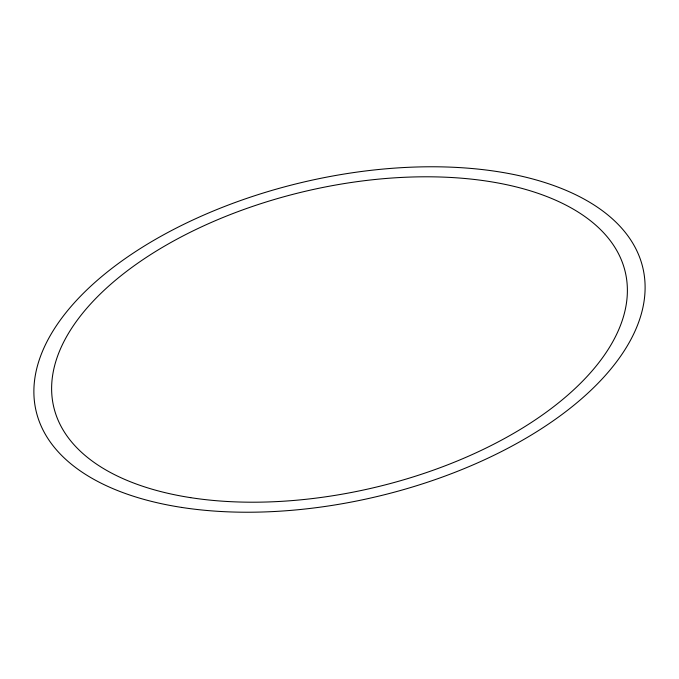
<?xml version="1.0" encoding="UTF-8"?>
<svg xmlns="http://www.w3.org/2000/svg" width="679" height="679" viewBox="0 0 679 679"><rect width="100%" height="100%" fill="white"/><g stroke="black" fill="none" stroke-linecap="round" stroke-linejoin="round"><path stroke-width="1.02" d="M181.556 507.408A311.703 161.466 -13.3 0 0 645.05 290.646A311.703 161.466 -13.3 0 0 191.894 220.446A311.703 161.466 -13.3 0 0 181.556 507.408M190.723 497.665A293.625 152.104 -13.3 0 0 627.328 293.481A293.625 152.104 -13.3 0 0 200.449 227.355A293.625 152.104 -13.3 0 0 190.723 497.665"/></g></svg>
